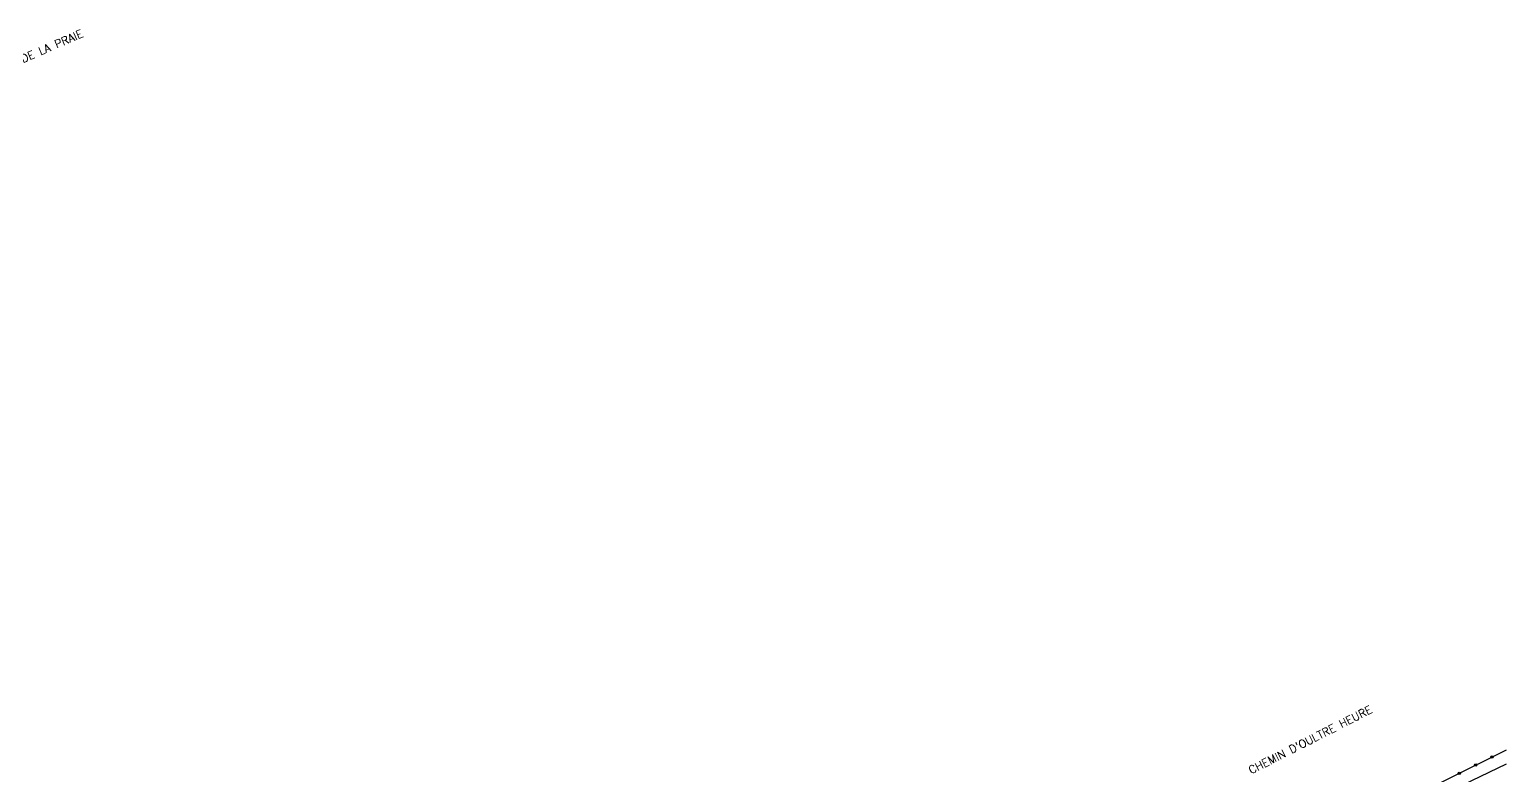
# Model space of a CAD drawing. Header units: millimetres. Extents: x 151000 to 152000, y 111999 to 113000.
# Drawn here: x 151677 to 152000, y 112548.8 to 112712 of the extents above; entities that cross this region are included whole.
import ezdxf
from ezdxf.enums import TextEntityAlignment as Align

# ---------------------------------------------------------------- set-up
doc = ezdxf.new("R2010")
doc.units = ezdxf.units.MM
doc.layers.get('0').update_dxf_attribs({"linetype": 'CONTINUOUS'})
for name, color, linetype in [('W0008', 7, 'CONTINUOUS'), ('W0322', 7, 'CONTINUOUS'), ('W0989', 7, 'CONTINUOUS')]:
    doc.layers.add(name, color=color, linetype=linetype)
doc.styles.get("Standard").update_dxf_attribs({"font": 'romans.shx', "width": 0.85})

# ---------------------------------------------------------------- blocks, each defined once
blk = doc.blocks.new('t322o')
at = {"color": 0, "linetype": 'Continuous'}
for radius in [0.25, 0.15]:
    blk.add_circle((0, 0), radius, dxfattribs=at)

msp = doc.modelspace()

# ---------------------------------------------------------------- linework, layer by layer
at = {"layer": 'W0008', "flags": 128}
msp.add_lwpolyline([(151697.35, 112411.64), (151722.5, 112429.89), (151724.26, 112431.05), (151724.01, 112431.48, -0.0058), (151734, 112437.97, -0.0152), (151743.48, 112443.57, -0.017), (151755.48, 112449.54), (151799.05, 112469.63), (151799.21, 112469.25, -0.0236), (151812.72, 112474.53), (151861.85, 112490.27), (151874.52, 112494.22), (151897.46, 112503.26, 0.0118), (151913.22, 112509.63, 0.0065), (151922.24, 112513.93), (152000, 112551.36)], format="xyb", dxfattribs=at)
at = {"layer": 'W0322', "flags": 128}
msp.add_lwpolyline([(151950.29, 112529.67), (152000, 112554.4)], dxfattribs=at)

# ---------------------------------------------------------------- block references
at = {"layer": 'W0322', "rotation": 26.44580049839115}
for p in [(151993.27, 112551.05), (151996.85, 112552.83), (151989.69, 112549.27)]:
    msp.add_blockref('t322o', p, dxfattribs=at)

# ---------------------------------------------------------------- texts
at = {"layer": 'W0989'}
for s, rotation, p in [('RUE DE LA PRAIE', 23.4638, (151679.21, 112707.19)), ("CHEMIN D'OULTRE HEURE", 27.0489, (151957.1, 112556.6))]:
    msp.add_text(s, height=1.75, rotation=rotation, dxfattribs=at).set_placement(p, align=Align.MIDDLE)

doc.saveas('drawing.dxf')
